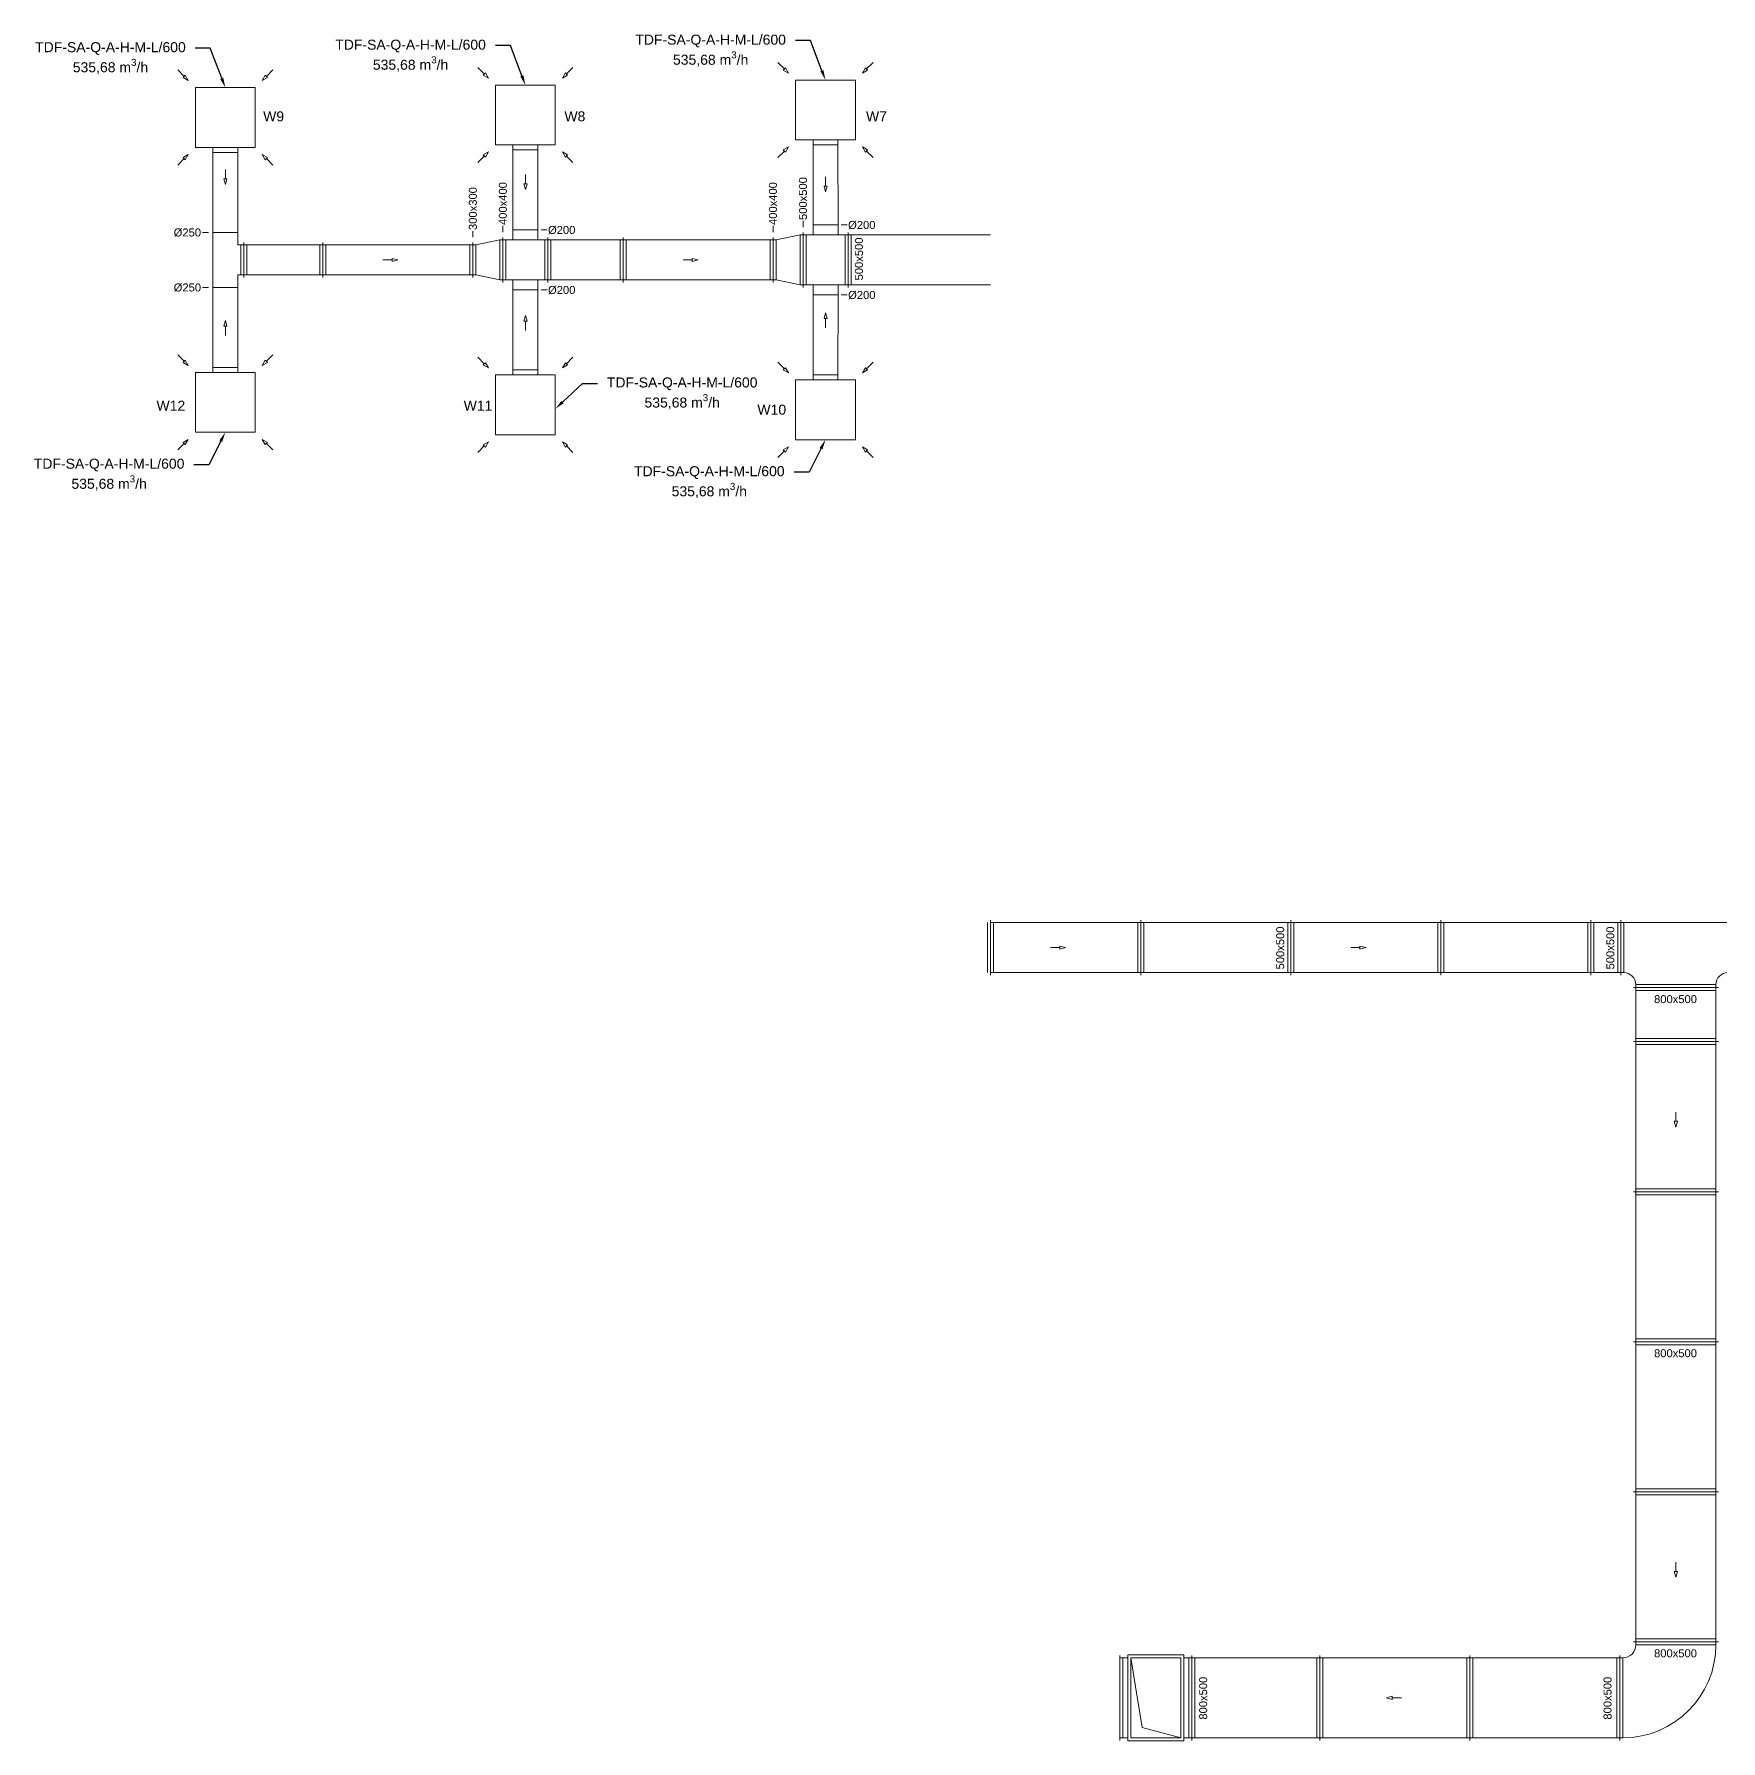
# Model space of a CAD drawing. Header units: millimetres. Extents: x 59762 to 60194, y -87842 to -87548.
# Drawn here: x 60019.08 to 60035.94, y -87786.68 to -87769.62 of the extents above; entities that cross this region are included whole.
import ezdxf
from ezdxf import colors
from ezdxf.entities.mleader import LeaderData, LeaderLine
from ezdxf.math import Vec2, Vec3

# ---------------------------------------------------------------- set-up
doc = ezdxf.new("R2010")
doc.units = ezdxf.units.MM
for name, color, linetype, lineweight in [('kanały', 7, 'Continuous', 20), ('nawi. strzałki', 150, 'Continuous', 20), ('wymiary', 7, 'Continuous', 13), ('wyw opis', 30, 'Continuous', 20)]:
    doc.layers.add(name, color=color, linetype=linetype, lineweight=lineweight)
doc.styles.add('styl1', font='arial.ttf', dxfattribs={"height": 0.08})
doc.linetypes.add('ZYGZAK', pattern='A,0.00254,-5.08,[131,ltypeshp.shx,S=5.08,R=0,X=-5.08,Y=0],-10.16,[131,ltypeshp.shx,S=5.08,R=180,X=5.08,Y=0],-5.08', length=20.32254)

msp = doc.modelspace()

# ---------------------------------------------------------------- linework, layer by layer
at = {"layer": 'kanały'}
for p, q in [((60027.289053, -87770.076792), (60026.691053, -87770.076792)), ((60026.691053, -87770.076792), (60026.691053, -87770.674792)), ((60027.289053, -87770.674792), (60027.289053, -87770.076792)), ((60021.289053, -87770.151792), (60020.691053, -87770.151792)), ((60020.691053, -87770.151792), (60020.691053, -87770.749792)), ((60021.289053, -87770.749792), (60021.289053, -87770.151792)), ((60024.289053, -87770.126792), (60023.691053, -87770.126792)), ((60023.691053, -87770.126792), (60023.691053, -87770.724792)), ((60024.289053, -87770.724792), (60024.289053, -87770.126792)), ((60020.691053, -87770.749792), (60021.289053, -87770.749792)), ((60020.866053, -87770.799792), (60020.866053, -87770.749792)), ((60021.114053, -87770.799792), (60021.114053, -87770.749792)), ((60023.691053, -87770.724792), (60024.289053, -87770.724792)), ((60023.866053, -87770.774792), (60023.866053, -87770.724792)), ((60024.114053, -87770.774792), (60024.114053, -87770.724792)), ((60026.691053, -87770.674792), (60027.289053, -87770.674792)), ((60026.866053, -87770.724792), (60026.866053, -87770.674792)), ((60027.114053, -87770.724792), (60026.866053, -87770.724792)), ((60027.114053, -87770.724792), (60027.114053, -87770.674792)), ((60021.114053, -87770.799792), (60020.866053, -87770.799792)), ((60024.114053, -87770.774792), (60023.866053, -87770.774792)), ((60020.866053, -87771.599792), (60020.866053, -87772.149792)), ((60021.116053, -87771.599792), (60020.866053, -87771.599792)), ((60021.116053, -87771.599792), (60021.116053, -87771.724792)), ((60021.176053, -87771.724792), (60021.116053, -87771.724792)), ((60021.176053, -87772.024792), (60021.116053, -87772.024792)), ((60021.116053, -87772.024792), (60021.116053, -87772.149792)), ((60021.116053, -87772.149792), (60020.866053, -87772.149792)), ((60021.114053, -87772.949792), (60020.866053, -87772.949792)), ((60020.866053, -87772.949792), (60020.866053, -87772.999792)), ((60021.114053, -87772.949792), (60021.114053, -87772.999792)), ((60024.114053, -87772.974792), (60023.866053, -87772.974792)), ((60023.866053, -87772.974792), (60023.866053, -87773.024792)), ((60024.114053, -87772.974792), (60024.114053, -87773.024792)), ((60020.691053, -87773.597792), (60020.691053, -87772.999792)), ((60020.691053, -87772.999792), (60021.289053, -87772.999792)), ((60021.289053, -87772.999792), (60021.289053, -87773.597792)), ((60023.691053, -87773.622792), (60023.691053, -87773.024792)), ((60023.691053, -87773.024792), (60024.289053, -87773.024792)), ((60024.289053, -87773.024792), (60024.289053, -87773.622792)), ((60026.691053, -87773.672792), (60026.691053, -87773.074792)), ((60026.691053, -87773.074792), (60027.289053, -87773.074792)), ((60027.114053, -87773.024792), (60026.866053, -87773.024792)), ((60026.866053, -87773.024792), (60026.866053, -87773.074792)), ((60027.114053, -87773.024792), (60027.114053, -87773.074792)), ((60027.289053, -87773.074792), (60027.289053, -87773.672792)), ((60021.289053, -87773.597792), (60020.691053, -87773.597792)), ((60024.289053, -87773.622792), (60023.691053, -87773.622792)), ((60027.289053, -87773.672792), (60026.691053, -87773.672792)), ((60034.971053, -87778.499876), (60034.941053, -87778.499876)), ((60036.011053, -87778.499876), (60034.971053, -87778.499876)), ((60034.971053, -87778.999876), (60034.941053, -87778.999876)), ((60035.091053, -87779.119876), (60035.091053, -87779.149876)), ((60035.891053, -87779.119876), (60035.891053, -87779.149876))]:
    msp.add_line(p, q, dxfattribs=at)
at = {"layer": 'kanały', "linetype": 'ZYGZAK', "ltscale": 0.1}
for p, q in [((60026.866053, -87771.524792), (60026.866053, -87770.724792)), ((60027.116053, -87771.524792), (60027.114053, -87770.724792)), ((60020.866053, -87771.599792), (60020.866053, -87770.799792)), ((60021.116053, -87771.599792), (60021.114053, -87770.799792)), ((60023.866053, -87771.574792), (60023.866053, -87770.774792)), ((60024.116053, -87771.574792), (60024.114053, -87770.774792)), ((60020.866053, -87772.949792), (60020.866053, -87772.149792)), ((60021.114053, -87772.950328), (60021.116053, -87772.149792)), ((60023.866053, -87772.974792), (60023.866053, -87772.174792)), ((60024.114053, -87772.974792), (60024.116053, -87772.174792)), ((60026.866053, -87773.024792), (60026.866053, -87772.224792)), ((60027.114053, -87773.024792), (60027.116053, -87772.224792))]:
    msp.add_line(p, q, dxfattribs=at)
at = {"layer": 'kanały', "ltscale": 20}
for p, q in [((60024.116053, -87771.574792), (60023.866053, -87771.574792)), ((60023.866053, -87771.574792), (60023.866053, -87771.674792)), ((60024.116053, -87771.574792), (60024.116053, -87771.674792)), ((60026.766053, -87771.624792), (60026.766053, -87771.599792)), ((60026.766053, -87771.599792), (60026.766053, -87771.624792)), ((60027.116053, -87771.524792), (60026.866053, -87771.524792)), ((60026.866053, -87771.524792), (60026.866053, -87771.624792)), ((60027.116053, -87771.524792), (60027.116053, -87771.624792)), ((60027.216053, -87771.624792), (60027.216053, -87771.599792)), ((60027.216053, -87771.624792), (60027.216053, -87771.599792)), ((60021.146053, -87771.724792), (60021.146053, -87772.024792)), ((60021.176053, -87771.724792), (60021.176053, -87771.699792)), ((60021.176053, -87771.724792), (60021.176053, -87771.699792)), ((60021.966053, -87771.724792), (60021.176053, -87771.724792)), ((60021.176053, -87771.724792), (60021.176053, -87772.024792)), ((60021.176053, -87771.724792), (60021.176053, -87772.024792)), ((60021.206053, -87771.724792), (60021.206053, -87772.024792)), ((60021.936053, -87771.724792), (60021.936053, -87772.024792)), ((60021.966053, -87771.724792), (60021.966053, -87771.699792)), ((60021.966053, -87771.724792), (60021.966053, -87771.699792)), ((60023.466053, -87771.724792), (60021.966053, -87771.724792)), ((60021.966053, -87771.724792), (60021.966053, -87772.024792)), ((60021.966053, -87771.724792), (60021.966053, -87772.024792)), ((60021.996053, -87771.724792), (60021.996053, -87772.024792)), ((60023.436053, -87771.724792), (60023.436053, -87772.024792)), ((60023.466053, -87771.699792), (60023.466053, -87771.724792)), ((60023.466053, -87771.724792), (60023.466053, -87771.699792)), ((60023.466053, -87772.024792), (60023.466053, -87771.724792)), ((60023.496053, -87771.724792), (60023.466053, -87771.724792)), ((60023.466053, -87771.724792), (60023.466053, -87772.024792)), ((60023.736053, -87771.674792), (60023.496053, -87771.724792)), ((60023.496053, -87772.024792), (60023.496053, -87771.724792)), ((60023.736053, -87772.074792), (60023.736053, -87771.674792)), ((60023.736053, -87771.674792), (60023.766053, -87771.674792)), ((60023.766053, -87771.674792), (60023.766053, -87771.649792)), ((60023.766053, -87771.649792), (60023.766053, -87771.674792)), ((60023.766053, -87771.674792), (60023.766053, -87772.074792)), ((60024.216053, -87771.674792), (60023.766053, -87771.674792)), ((60023.766053, -87772.074792), (60023.766053, -87771.674792)), ((60023.796053, -87771.674792), (60023.796053, -87772.074792)), ((60024.186053, -87771.674792), (60024.186053, -87772.074792)), ((60024.216053, -87771.674792), (60024.216053, -87771.649792)), ((60024.216053, -87771.674792), (60024.216053, -87771.649792)), ((60024.216053, -87771.674792), (60024.216053, -87772.074792)), ((60024.966053, -87771.674792), (60024.216053, -87771.674792)), ((60024.216053, -87771.674792), (60024.216053, -87772.074792)), ((60024.246053, -87771.674792), (60024.246053, -87772.074792)), ((60024.936053, -87771.674792), (60024.936053, -87772.074792)), ((60024.966053, -87771.674792), (60024.966053, -87771.649792)), ((60024.966053, -87771.674792), (60024.966053, -87771.649792)), ((60026.466053, -87771.674792), (60024.966053, -87771.674792)), ((60024.966053, -87771.674792), (60024.966053, -87772.074792)), ((60024.966053, -87771.674792), (60024.966053, -87772.074792)), ((60024.996053, -87771.674792), (60024.996053, -87772.074792)), ((60026.436053, -87771.674792), (60026.436053, -87772.074792)), ((60026.466053, -87771.649792), (60026.466053, -87771.674792)), ((60026.466053, -87771.674792), (60026.466053, -87771.649792)), ((60026.466053, -87772.074792), (60026.466053, -87771.674792)), ((60026.496053, -87771.674792), (60026.466053, -87771.674792)), ((60026.466053, -87771.674792), (60026.466053, -87772.074792)), ((60026.736053, -87771.624792), (60026.496053, -87771.674792)), ((60026.496053, -87772.074792), (60026.496053, -87771.674792)), ((60026.736053, -87772.124792), (60026.736053, -87771.624792)), ((60026.736053, -87771.624792), (60026.766053, -87771.624792)), ((60026.766053, -87771.624792), (60026.766053, -87772.124792)), ((60027.216053, -87771.624792), (60026.766053, -87771.624792)), ((60026.766053, -87772.124792), (60026.766053, -87771.624792)), ((60026.796053, -87771.624792), (60026.796053, -87772.124792)), ((60027.186053, -87771.624792), (60027.186053, -87772.124792)), ((60027.216053, -87771.624792), (60027.216053, -87772.124792)), ((60028.641053, -87771.624792), (60027.216053, -87771.624792)), ((60027.216053, -87771.624792), (60027.216053, -87772.124792)), ((60027.246053, -87771.624792), (60027.246053, -87772.124792)), ((60021.966053, -87772.024792), (60021.176053, -87772.024792)), ((60021.176053, -87772.049792), (60021.176053, -87772.024792)), ((60021.176053, -87772.049792), (60021.176053, -87772.024792)), ((60023.466053, -87772.024792), (60021.966053, -87772.024792)), ((60021.966053, -87772.049792), (60021.966053, -87772.024792)), ((60021.966053, -87772.049792), (60021.966053, -87772.024792)), ((60023.466053, -87772.024792), (60023.466053, -87772.049792)), ((60023.496053, -87772.024792), (60023.466053, -87772.024792)), ((60023.466053, -87772.049792), (60023.466053, -87772.024792)), ((60023.736053, -87772.074792), (60023.496053, -87772.024792)), ((60023.736053, -87772.074792), (60023.766053, -87772.074792)), ((60023.766053, -87772.099792), (60023.766053, -87772.074792)), ((60024.216053, -87772.074792), (60023.766053, -87772.074792)), ((60023.766053, -87772.074792), (60023.766053, -87772.099792)), ((60023.866053, -87772.174792), (60023.866053, -87772.074792)), ((60024.116053, -87772.174792), (60024.116053, -87772.074792)), ((60024.216053, -87772.099792), (60024.216053, -87772.074792)), ((60024.966053, -87772.074792), (60024.216053, -87772.074792)), ((60024.216053, -87772.099792), (60024.216053, -87772.074792)), ((60026.466053, -87772.074792), (60024.966053, -87772.074792)), ((60024.966053, -87772.099792), (60024.966053, -87772.074792)), ((60024.966053, -87772.099792), (60024.966053, -87772.074792)), ((60026.466053, -87772.074792), (60026.466053, -87772.099792)), ((60026.496053, -87772.074792), (60026.466053, -87772.074792)), ((60026.466053, -87772.099792), (60026.466053, -87772.074792)), ((60026.736053, -87772.124792), (60026.496053, -87772.074792)), ((60026.736053, -87772.124792), (60026.766053, -87772.124792)), ((60026.766053, -87772.149792), (60026.766053, -87772.124792)), ((60027.216053, -87772.124792), (60026.766053, -87772.124792)), ((60026.766053, -87772.124792), (60026.766053, -87772.149792)), ((60026.866053, -87772.224792), (60026.866053, -87772.124792)), ((60027.116053, -87772.224792), (60027.116053, -87772.124792)), ((60027.216053, -87772.149792), (60027.216053, -87772.124792)), ((60028.641053, -87772.124792), (60027.216053, -87772.124792)), ((60027.216053, -87772.149792), (60027.216053, -87772.124792)), ((60024.116053, -87772.174792), (60023.866053, -87772.174792)), ((60027.116053, -87772.224792), (60026.866053, -87772.224792)), ((60028.611053, -87778.499876), (60028.611053, -87778.999876)), ((60028.641053, -87778.499876), (60028.641053, -87778.474876)), ((60028.641053, -87778.499876), (60028.641053, -87778.474876)), ((60030.141053, -87778.499876), (60028.641053, -87778.499876)), ((60028.641053, -87778.499876), (60028.641053, -87778.999876)), ((60028.641053, -87778.499876), (60028.641053, -87778.999876)), ((60028.671053, -87778.499876), (60028.671053, -87778.999876)), ((60030.111053, -87778.499876), (60030.111053, -87778.999876)), ((60030.141053, -87778.499876), (60030.141053, -87778.474876)), ((60030.141053, -87778.499876), (60030.141053, -87778.474876)), ((60031.641053, -87778.499876), (60030.141053, -87778.499876)), ((60030.141053, -87778.499876), (60030.141053, -87778.999876)), ((60030.141053, -87778.499876), (60030.141053, -87778.999876)), ((60030.171053, -87778.499876), (60030.171053, -87778.999876)), ((60031.611053, -87778.499876), (60031.611053, -87778.999876)), ((60031.641053, -87778.499876), (60031.641053, -87778.474876)), ((60031.641053, -87778.499876), (60031.641053, -87778.474876)), ((60033.141053, -87778.499876), (60031.641053, -87778.499876)), ((60031.641053, -87778.499876), (60031.641053, -87778.999876)), ((60031.641053, -87778.499876), (60031.641053, -87778.999876)), ((60031.671053, -87778.499876), (60031.671053, -87778.999876)), ((60033.111053, -87778.499876), (60033.111053, -87778.999876)), ((60033.141053, -87778.499876), (60033.141053, -87778.474876)), ((60033.141053, -87778.499876), (60033.141053, -87778.474876)), ((60034.641053, -87778.499876), (60033.141053, -87778.499876)), ((60033.141053, -87778.499876), (60033.141053, -87778.999876)), ((60033.141053, -87778.499876), (60033.141053, -87778.999876)), ((60033.171053, -87778.499876), (60033.171053, -87778.999876)), ((60034.611053, -87778.499876), (60034.611053, -87778.999876)), ((60034.641053, -87778.474876), (60034.641053, -87778.499876)), ((60034.641053, -87778.499876), (60034.641053, -87778.474876)), ((60034.641053, -87778.993839), (60034.641053, -87778.499876)), ((60034.671053, -87778.499876), (60034.641053, -87778.499876)), ((60034.641053, -87778.499876), (60034.641053, -87778.999876)), ((60034.671053, -87778.999876), (60034.671053, -87778.499876)), ((60034.911053, -87778.499876), (60034.671053, -87778.499876)), ((60034.911053, -87778.999876), (60034.911053, -87778.499876)), ((60034.911053, -87778.499876), (60034.941053, -87778.499876)), ((60034.941053, -87778.474876), (60034.941053, -87778.499876)), ((60034.941053, -87778.474876), (60034.941053, -87778.499876)), ((60034.941053, -87778.999876), (60034.941053, -87778.499876)), ((60034.941053, -87778.999876), (60034.941053, -87778.499876)), ((60034.971053, -87778.999876), (60034.971053, -87778.499876)), ((60030.141053, -87778.999876), (60028.641053, -87778.999876)), ((60028.641053, -87779.024876), (60028.641053, -87778.999876)), ((60028.641053, -87779.024876), (60028.641053, -87778.999876)), ((60031.641053, -87778.999876), (60030.141053, -87778.999876)), ((60030.141053, -87779.024876), (60030.141053, -87778.999876)), ((60030.141053, -87779.024876), (60030.141053, -87778.999876)), ((60033.141053, -87778.999876), (60031.641053, -87778.999876)), ((60031.641053, -87779.024876), (60031.641053, -87778.999876)), ((60031.641053, -87779.024876), (60031.641053, -87778.999876)), ((60034.641053, -87778.999876), (60033.141053, -87778.999876)), ((60033.141053, -87779.024876), (60033.141053, -87778.999876)), ((60033.141053, -87779.024876), (60033.141053, -87778.999876)), ((60034.641053, -87778.993839), (60034.641053, -87779.024876)), ((60034.671053, -87778.999876), (60034.641053, -87778.999876)), ((60034.641053, -87779.024876), (60034.641053, -87778.999876)), ((60034.911053, -87778.999876), (60034.671053, -87778.999876)), ((60034.911053, -87778.999876), (60034.941053, -87778.999876)), ((60034.941053, -87778.999876), (60034.941053, -87779.024876)), ((60034.941053, -87778.999876), (60034.941053, -87779.024876)), ((60035.891053, -87779.119876), (60035.091053, -87779.119876)), ((60035.066053, -87779.149876), (60035.091053, -87779.149876)), ((60035.066053, -87779.149876), (60035.091053, -87779.149876)), ((60035.091053, -87779.149876), (60035.091053, -87779.689876)), ((60035.891053, -87779.149876), (60035.091053, -87779.149876)), ((60035.891053, -87779.149876), (60035.091053, -87779.149876)), ((60035.891053, -87779.179876), (60035.091053, -87779.179876)), ((60035.891053, -87779.149876), (60035.891053, -87779.689876)), ((60035.891053, -87779.149876), (60035.916053, -87779.149876)), ((60035.891053, -87779.149876), (60035.916053, -87779.149876)), ((60035.066053, -87779.689876), (60035.091053, -87779.689876)), ((60035.066053, -87779.689876), (60035.091053, -87779.689876)), ((60035.891053, -87779.659876), (60035.091053, -87779.659876)), ((60035.091053, -87779.689876), (60035.091053, -87781.189876)), ((60035.891053, -87779.689876), (60035.091053, -87779.689876)), ((60035.891053, -87779.689876), (60035.091053, -87779.689876)), ((60035.891053, -87779.719876), (60035.091053, -87779.719876)), ((60035.891053, -87779.689876), (60035.891053, -87781.189876)), ((60035.891053, -87779.689876), (60035.916053, -87779.689876)), ((60035.891053, -87779.689876), (60035.916053, -87779.689876)), ((60035.891053, -87781.159876), (60035.091053, -87781.159876)), ((60035.066053, -87781.189876), (60035.091053, -87781.189876)), ((60035.066053, -87781.189876), (60035.091053, -87781.189876)), ((60035.091053, -87781.189876), (60035.091053, -87782.689876)), ((60035.891053, -87781.189876), (60035.091053, -87781.189876)), ((60035.891053, -87781.189876), (60035.091053, -87781.189876)), ((60035.891053, -87781.219876), (60035.091053, -87781.219876)), ((60035.891053, -87781.189876), (60035.891053, -87782.689876)), ((60035.891053, -87781.189876), (60035.916053, -87781.189876)), ((60035.891053, -87781.189876), (60035.916053, -87781.189876)), ((60035.066053, -87782.689876), (60035.091053, -87782.689876)), ((60035.066053, -87782.689876), (60035.091053, -87782.689876)), ((60035.891053, -87782.659876), (60035.091053, -87782.659876)), ((60035.091053, -87782.689876), (60035.091053, -87784.189876)), ((60035.891053, -87782.689876), (60035.091053, -87782.689876)), ((60035.891053, -87782.689876), (60035.091053, -87782.689876)), ((60035.891053, -87782.689876), (60035.891053, -87784.189876)), ((60035.891053, -87782.689876), (60035.916053, -87782.689876)), ((60035.891053, -87782.689876), (60035.916053, -87782.689876)), ((60035.891053, -87782.719876), (60035.091053, -87782.719876)), ((60035.066053, -87784.189876), (60035.091053, -87784.189876)), ((60035.066053, -87784.189876), (60035.091053, -87784.189876)), ((60035.891053, -87784.159876), (60035.091053, -87784.159876)), ((60035.091053, -87784.189876), (60035.091053, -87785.689876)), ((60035.891053, -87784.189876), (60035.091053, -87784.189876)), ((60035.891053, -87784.189876), (60035.091053, -87784.189876)), ((60035.891053, -87784.219876), (60035.091053, -87784.219876)), ((60035.891053, -87784.189876), (60035.891053, -87785.689876)), ((60035.891053, -87784.189876), (60035.916053, -87784.189876)), ((60035.891053, -87784.189876), (60035.916053, -87784.189876)), ((60035.066053, -87785.689876), (60035.091053, -87785.689876)), ((60035.066053, -87785.689876), (60035.091053, -87785.689876)), ((60035.891053, -87785.659876), (60035.091053, -87785.659876)), ((60035.891053, -87785.689876), (60035.091053, -87785.689876)), ((60035.891053, -87785.689876), (60035.091053, -87785.689876)), ((60035.091053, -87785.689876), (60035.091053, -87785.719876)), ((60035.891053, -87785.719876), (60035.091053, -87785.719876)), ((60035.891053, -87785.689876), (60035.916053, -87785.689876)), ((60035.891053, -87785.689876), (60035.916053, -87785.689876)), ((60035.891053, -87785.689876), (60035.891053, -87785.719876)), ((60029.931053, -87785.849876), (60029.931053, -87785.824876)), ((60029.931053, -87785.849876), (60029.961053, -87785.849876)), ((60029.931053, -87785.849876), (60029.931053, -87786.649876)), ((60029.961053, -87785.849876), (60029.961053, -87786.649876)), ((60029.961053, -87785.849876), (60030.011053, -87785.849876)), ((60030.571053, -87785.819876), (60030.011053, -87785.819876)), ((60030.011053, -87785.819876), (60030.011053, -87786.679876)), ((60030.041053, -87785.849876), (60030.041053, -87786.649876)), ((60030.541053, -87785.849876), (60030.041053, -87785.849876)), ((60030.154683, -87786.546348), (60030.041053, -87785.849876)), ((60030.541053, -87785.849876), (60030.541053, -87786.649876)), ((60030.571053, -87785.849876), (60030.571053, -87785.819876)), ((60030.621053, -87785.849876), (60030.571053, -87785.849876)), ((60030.571053, -87785.849876), (60030.571053, -87786.649876)), ((60030.621053, -87785.849876), (60030.621053, -87786.649876)), ((60030.651053, -87785.849876), (60030.621053, -87785.849876)), ((60030.651053, -87785.849876), (60030.651053, -87785.824876)), ((60030.651053, -87785.824876), (60030.651053, -87785.849876)), ((60030.651053, -87785.849876), (60030.651053, -87786.649876)), ((60031.931053, -87785.849876), (60030.651053, -87785.849876)), ((60030.651053, -87786.649876), (60030.651053, -87785.849876)), ((60030.681053, -87786.649876), (60030.681053, -87785.849876)), ((60031.901053, -87786.649876), (60031.901053, -87785.849876)), ((60031.931053, -87785.824876), (60031.931053, -87785.849876)), ((60031.931053, -87785.849876), (60031.931053, -87785.824876)), ((60033.431053, -87785.849876), (60031.931053, -87785.849876)), ((60031.931053, -87786.649876), (60031.931053, -87785.849876)), ((60031.931053, -87786.649876), (60031.931053, -87785.849876)), ((60031.961053, -87786.649876), (60031.961053, -87785.849876)), ((60033.401053, -87786.649876), (60033.401053, -87785.849876)), ((60033.431053, -87785.849876), (60033.431053, -87785.824876)), ((60033.431053, -87785.824876), (60033.431053, -87785.849876)), ((60033.431053, -87785.849876), (60034.931053, -87785.849876)), ((60033.431053, -87785.849876), (60033.431053, -87786.649876)), ((60033.431053, -87786.649876), (60033.431053, -87785.849876)), ((60033.461053, -87785.849876), (60033.461053, -87786.649876)), ((60034.901053, -87785.849876), (60034.901053, -87786.649876)), ((60034.931053, -87785.849876), (60034.931053, -87785.824876)), ((60034.931053, -87785.849876), (60034.931053, -87785.824876)), ((60034.931053, -87785.849876), (60034.931053, -87786.649876)), ((60034.931053, -87785.849876), (60034.931053, -87786.649876)), ((60034.931053, -87785.849876), (60034.961053, -87785.849876)), ((60034.961053, -87785.849876), (60034.961053, -87786.649876)), ((60030.541053, -87786.649876), (60030.154683, -87786.546348)), ((60029.931053, -87786.649876), (60029.961053, -87786.649876)), ((60029.931053, -87786.674876), (60029.931053, -87786.649876)), ((60030.011053, -87786.649876), (60029.961053, -87786.649876)), ((60030.011053, -87786.679876), (60030.571053, -87786.679876)), ((60030.541053, -87786.649876), (60030.041053, -87786.649876)), ((60030.571053, -87786.649876), (60030.621053, -87786.649876)), ((60030.571053, -87786.679876), (60030.571053, -87786.649876)), ((60030.651053, -87786.649876), (60030.621053, -87786.649876)), ((60030.651053, -87786.674876), (60030.651053, -87786.649876)), ((60031.931053, -87786.649876), (60030.651053, -87786.649876)), ((60030.651053, -87786.649876), (60030.651053, -87786.674876)), ((60033.431053, -87786.649876), (60031.931053, -87786.649876)), ((60031.931053, -87786.649876), (60031.931053, -87786.674876)), ((60031.931053, -87786.649876), (60031.931053, -87786.674876)), ((60033.431053, -87786.649876), (60034.931053, -87786.649876)), ((60033.431053, -87786.674876), (60033.431053, -87786.649876)), ((60033.431053, -87786.649876), (60033.431053, -87786.674876)), ((60034.931053, -87786.674876), (60034.931053, -87786.649876)), ((60034.931053, -87786.674876), (60034.931053, -87786.649876)), ((60034.961053, -87786.649876), (60034.931053, -87786.649876))]:
    msp.add_line(p, q, dxfattribs=at)
at = {"layer": 'kanały'}
for centre, radius, start, end in [((60034.971053, -87779.119876), 0.12, 0, 90), ((60036.011053, -87779.119876), 0.12, 90, 180), ((60034.961053, -87785.719876), 0.13, 270, 0)]:
    msp.add_arc(centre, radius, start, end, dxfattribs=at)
at = {"layer": 'kanały', "ltscale": 20}
msp.add_arc((60034.961053, -87785.719876), 0.93, 270, 0, dxfattribs=at)
at = {"layer": 'nawi. strzałki', "color": 7, "ltscale": 20}
for p, q in [((60026.514276, -87769.900015), (60026.579361, -87769.9651)), ((60027.46583, -87769.900015), (60027.400744, -87769.9651)), ((60020.514276, -87769.975015), (60020.579361, -87770.0401)), ((60020.568381, -87770.051081), (60020.590342, -87770.02912)), ((60020.620342, -87770.081081), (60020.568381, -87770.051081)), ((60020.620342, -87770.081081), (60020.590342, -87770.02912)), ((60021.359764, -87770.081081), (60021.389764, -87770.02912)), ((60021.359764, -87770.081081), (60021.411725, -87770.051081)), ((60021.389764, -87770.02912), (60021.411725, -87770.051081)), ((60021.46583, -87769.975015), (60021.400744, -87770.0401)), ((60023.514276, -87769.950015), (60023.579361, -87770.0151)), ((60023.568381, -87770.026081), (60023.590342, -87770.00412)), ((60023.620342, -87770.056081), (60023.568381, -87770.026081)), ((60023.620342, -87770.056081), (60023.590342, -87770.00412)), ((60024.359764, -87770.056081), (60024.389764, -87770.00412)), ((60024.359764, -87770.056081), (60024.411725, -87770.026081)), ((60024.389764, -87770.00412), (60024.411725, -87770.026081)), ((60024.46583, -87769.950015), (60024.400744, -87770.0151)), ((60026.568381, -87769.976081), (60026.590342, -87769.95412)), ((60026.620342, -87770.006081), (60026.568381, -87769.976081)), ((60026.620342, -87770.006081), (60026.590342, -87769.95412)), ((60027.359764, -87770.006081), (60027.389764, -87769.95412)), ((60027.359764, -87770.006081), (60027.411725, -87769.976081)), ((60027.389764, -87769.95412), (60027.411725, -87769.976081)), ((60026.620342, -87770.745502), (60026.568381, -87770.775502)), ((60026.620342, -87770.745502), (60026.590342, -87770.797464)), ((60027.359764, -87770.745502), (60027.389764, -87770.797464)), ((60027.359764, -87770.745502), (60027.411725, -87770.775502)), ((60020.514276, -87770.926568), (60020.579361, -87770.861483)), ((60020.620342, -87770.820502), (60020.568381, -87770.850502)), ((60020.590342, -87770.872464), (60020.568381, -87770.850502)), ((60020.620342, -87770.820502), (60020.590342, -87770.872464)), ((60021.359764, -87770.820502), (60021.389764, -87770.872464)), ((60021.359764, -87770.820502), (60021.411725, -87770.850502)), ((60021.411725, -87770.850502), (60021.389764, -87770.872464)), ((60021.46583, -87770.926568), (60021.400744, -87770.861483)), ((60023.514276, -87770.901568), (60023.579361, -87770.836483)), ((60023.620342, -87770.795502), (60023.568381, -87770.825502)), ((60023.590342, -87770.847464), (60023.568381, -87770.825502)), ((60023.620342, -87770.795502), (60023.590342, -87770.847464)), ((60024.359764, -87770.795502), (60024.389764, -87770.847464)), ((60024.359764, -87770.795502), (60024.411725, -87770.825502)), ((60024.411725, -87770.825502), (60024.389764, -87770.847464)), ((60024.46583, -87770.901568), (60024.400744, -87770.836483)), ((60026.514276, -87770.851568), (60026.579361, -87770.786483)), ((60026.590342, -87770.797464), (60026.568381, -87770.775502)), ((60027.411725, -87770.775502), (60027.389764, -87770.797464)), ((60027.46583, -87770.851568), (60027.400744, -87770.786483)), ((60020.991053, -87771.120615), (60020.975524, -87771.06266)), ((60021.006582, -87771.06266), (60020.975524, -87771.06266)), ((60020.991053, -87770.970615), (60020.991053, -87771.06266)), ((60020.991053, -87771.120615), (60021.006582, -87771.06266)), ((60023.991053, -87771.020615), (60023.991053, -87771.11266)), ((60026.991053, -87771.045615), (60026.991053, -87771.13766)), ((60023.991053, -87771.170615), (60023.975524, -87771.11266)), ((60024.006582, -87771.11266), (60023.975524, -87771.11266)), ((60023.991053, -87771.170615), (60024.006582, -87771.11266)), ((60026.991053, -87771.195615), (60026.975524, -87771.13766)), ((60027.006582, -87771.13766), (60026.975524, -87771.13766)), ((60026.991053, -87771.195615), (60027.006582, -87771.13766)), ((60022.566053, -87771.874792), (60022.658097, -87771.874792)), ((60022.716053, -87771.874792), (60022.658097, -87771.859263)), ((60022.658097, -87771.859263), (60022.658097, -87771.890321)), ((60022.716053, -87771.874792), (60022.658097, -87771.890321)), ((60025.566053, -87771.874792), (60025.658097, -87771.874792)), ((60025.716053, -87771.874792), (60025.658097, -87771.859263)), ((60025.658097, -87771.859263), (60025.658097, -87771.890321)), ((60025.716053, -87771.874792), (60025.658097, -87771.890321)), ((60023.991053, -87772.428968), (60023.975524, -87772.486924)), ((60023.991053, -87772.428968), (60024.006582, -87772.486924)), ((60026.991053, -87772.403968), (60026.975524, -87772.461924)), ((60027.006582, -87772.461924), (60026.975524, -87772.461924)), ((60026.991053, -87772.403968), (60027.006582, -87772.461924)), ((60026.991053, -87772.553968), (60026.991053, -87772.461924)), ((60020.991053, -87772.478968), (60020.975524, -87772.536924)), ((60021.006582, -87772.536924), (60020.975524, -87772.536924)), ((60020.991053, -87772.478968), (60021.006582, -87772.536924)), ((60020.991053, -87772.628968), (60020.991053, -87772.536924)), ((60024.006582, -87772.486924), (60023.975524, -87772.486924)), ((60023.991053, -87772.578968), (60023.991053, -87772.486924)), ((60020.514276, -87772.823015), (60020.579361, -87772.8881)), ((60020.590342, -87772.87712), (60020.568381, -87772.899081)), ((60020.620342, -87772.929081), (60020.568381, -87772.899081)), ((60020.620342, -87772.929081), (60020.590342, -87772.87712)), ((60021.359764, -87772.929081), (60021.389764, -87772.87712)), ((60021.359764, -87772.929081), (60021.411725, -87772.899081)), ((60021.411725, -87772.899081), (60021.389764, -87772.87712)), ((60021.46583, -87772.823015), (60021.400744, -87772.8881)), ((60023.514276, -87772.848015), (60023.579361, -87772.9131)), ((60023.590342, -87772.90212), (60023.568381, -87772.924081)), ((60023.620342, -87772.954081), (60023.568381, -87772.924081)), ((60023.620342, -87772.954081), (60023.590342, -87772.90212)), ((60024.359764, -87772.954081), (60024.389764, -87772.90212)), ((60024.359764, -87772.954081), (60024.411725, -87772.924081)), ((60024.411725, -87772.924081), (60024.389764, -87772.90212)), ((60024.46583, -87772.848015), (60024.400744, -87772.9131)), ((60026.514276, -87772.898015), (60026.579361, -87772.9631)), ((60026.590342, -87772.95212), (60026.568381, -87772.974081)), ((60026.620342, -87773.004081), (60026.568381, -87772.974081)), ((60026.620342, -87773.004081), (60026.590342, -87772.95212)), ((60027.359764, -87773.004081), (60027.389764, -87772.95212)), ((60027.359764, -87773.004081), (60027.411725, -87772.974081)), ((60027.411725, -87772.974081), (60027.389764, -87772.95212)), ((60027.46583, -87772.898015), (60027.400744, -87772.9631)), ((60020.514276, -87773.774568), (60020.579361, -87773.709483)), ((60020.620342, -87773.668502), (60020.568381, -87773.698502)), ((60020.568381, -87773.698502), (60020.590342, -87773.720464)), ((60020.620342, -87773.668502), (60020.590342, -87773.720464)), ((60021.359764, -87773.668502), (60021.411725, -87773.698502)), ((60021.359764, -87773.668502), (60021.389764, -87773.720464)), ((60021.389764, -87773.720464), (60021.411725, -87773.698502)), ((60021.46583, -87773.774568), (60021.400744, -87773.709483)), ((60023.514276, -87773.799568), (60023.579361, -87773.734483)), ((60023.620342, -87773.693502), (60023.568381, -87773.723502)), ((60023.568381, -87773.723502), (60023.590342, -87773.745464)), ((60023.620342, -87773.693502), (60023.590342, -87773.745464)), ((60024.359764, -87773.693502), (60024.411725, -87773.723502)), ((60024.359764, -87773.693502), (60024.389764, -87773.745464)), ((60024.389764, -87773.745464), (60024.411725, -87773.723502)), ((60024.46583, -87773.799568), (60024.400744, -87773.734483)), ((60026.514276, -87773.849568), (60026.579361, -87773.784483)), ((60026.620342, -87773.743502), (60026.568381, -87773.773502)), ((60026.568381, -87773.773502), (60026.590342, -87773.795464)), ((60026.620342, -87773.743502), (60026.590342, -87773.795464)), ((60027.359764, -87773.743502), (60027.411725, -87773.773502)), ((60027.359764, -87773.743502), (60027.389764, -87773.795464)), ((60027.389764, -87773.795464), (60027.411725, -87773.773502)), ((60027.46583, -87773.849568), (60027.400744, -87773.784483)), ((60029.241053, -87778.749876), (60029.333097, -87778.749876)), ((60029.391053, -87778.749876), (60029.333097, -87778.734347)), ((60029.333097, -87778.734347), (60029.333097, -87778.765405)), ((60029.391053, -87778.749876), (60029.333097, -87778.765405)), ((60032.241053, -87778.749876), (60032.333097, -87778.749876)), ((60032.391053, -87778.749876), (60032.333097, -87778.734347)), ((60032.333097, -87778.734347), (60032.333097, -87778.765405)), ((60032.391053, -87778.749876), (60032.333097, -87778.765405)), ((60035.491053, -87780.543854), (60035.475524, -87780.485898)), ((60035.506582, -87780.485898), (60035.475524, -87780.485898)), ((60035.491053, -87780.393854), (60035.491053, -87780.485898)), ((60035.491053, -87780.543854), (60035.506582, -87780.485898)), ((60035.491053, -87784.893854), (60035.491053, -87784.985898)), ((60035.491053, -87785.043854), (60035.475524, -87784.985898)), ((60035.506582, -87784.985898), (60035.475524, -87784.985898)), ((60035.491053, -87785.043854), (60035.506582, -87784.985898)), ((60032.598097, -87786.249876), (60032.656053, -87786.234347)), ((60032.598097, -87786.249876), (60032.656053, -87786.265405)), ((60032.656053, -87786.265405), (60032.656053, -87786.234347)), ((60032.748097, -87786.249876), (60032.656053, -87786.249876))]:
    msp.add_line(p, q, dxfattribs=at)
at = {"layer": 'wymiary', "color": 7}
for p, q in [((60020.822244, -87771.599792), (60020.761888, -87771.599792)), ((60023.466053, -87771.585564), (60023.466053, -87771.645919)), ((60023.766053, -87771.535564), (60023.766053, -87771.595919)), ((60024.206764, -87771.574792), (60024.146408, -87771.574792)), ((60026.466053, -87771.535564), (60026.466053, -87771.595919)), ((60026.766053, -87771.485564), (60026.766053, -87771.545919)), ((60027.206764, -87771.524792), (60027.146408, -87771.524792)), ((60020.822244, -87772.149792), (60020.761888, -87772.149792)), ((60024.206764, -87772.174792), (60024.146408, -87772.174792)), ((60027.206764, -87772.224792), (60027.146408, -87772.224792))]:
    msp.add_line(p, q, dxfattribs=at)

# ---------------------------------------------------------------- texts
at = {"layer": 'wymiary', "color": 7, "ltscale": 20, "char_height": 0.08, "attachment_point": 7, "rotation": 90, "style": 'styl1'}
for s, insert in [('400x400', (60023.805766, -87771.525738)), ('400x400', (60026.505766, -87771.525738)), ('500x500', (60026.805766, -87771.475738)), ('300x300', (60023.505766, -87771.575738))]:
    msp.add_mtext_dynamic_manual_height_columns(s, width=0.44264358, gutter_width=1, heights=[0], dxfattribs=dict(at, insert=insert))
at = {"layer": 'wymiary', "color": 7, "ltscale": 20, "char_height": 0.08, "attachment_point": 1, "style": 'styl1'}
for s, insert in [('%%C250', (60020.474254, -87771.560079)), ('%%C200', (60024.21659, -87771.535079)), ('%%C200', (60027.21659, -87771.485079)), ('%%C250', (60020.474254, -87772.110079)), ('%%C200', (60024.21659, -87772.135079)), ('%%C200', (60027.21659, -87772.185079))]:
    msp.add_mtext_dynamic_manual_height_columns(s, width=0.44264358, gutter_width=1, heights=[0], dxfattribs=dict(at, insert=insert))
at = {"layer": 'wymiary', "ltscale": 20, "char_height": 0.08, "attachment_point": 1, "rotation": 90, "style": 'styl1'}
for s, insert in [('500x500', (60027.284155, -87772.079566)), ('500x500', (60031.49576, -87778.967651)), ('500x500', (60034.79576, -87778.967651)), ('800x500', (60030.72576, -87786.467651)), ('800x500', (60034.768117, -87786.467651))]:
    msp.add_mtext_dynamic_manual_height_columns(s, width=0.44264358, gutter_width=1, heights=[0], dxfattribs=dict(at, insert=insert))
at = {"layer": 'wymiary', "ltscale": 20, "char_height": 0.08, "attachment_point": 1, "style": 'styl1'}
for insert in [(60035.273278, -87779.224583), (60035.273278, -87782.764583), (60035.273278, -87785.764583)]:
    msp.add_mtext_dynamic_manual_height_columns('800x500', width=0.44264358, gutter_width=1, heights=[0], dxfattribs=dict(at, insert=insert))
at = {"layer": 'wyw opis', "color": 7, "ltscale": 20, "char_height": 0.1, "attachment_point": 1, "style": 'styl1'}
for s, insert in [('W9', (60021.368612, -87770.389413)), ('W8', (60024.380344, -87770.389413)), ('W7', (60027.395245, -87770.389413)), ('W12', (60020.302395, -87773.281705)), ('W11', (60023.373304, -87773.281705)), ('W10', (60026.309289, -87773.321394))]:
    msp.add_mtext_dynamic_manual_height_columns(s, width=0.2, gutter_width=1, heights=[0], dxfattribs=dict(at, insert=insert))

# ---------------------------------------------------------------- leaders
at = {"layer": 'wyw opis', "color": 7, "ltscale": 20}
ml = msp.add_multileader_mtext('Standard', dxfattribs=at)
ml.set_content('\\A1;TDF-SA-Q-A-H-M-L/600\\P535,68 m{\\H0.7x;\\S3^ ;}/h', color=7, style='styl1')
ml.set_leader_properties()
ml.build(insert=Vec2(0, 0))
ml.multileader.update_dxf_attribs({"dogleg_length": 0.3, "arrow_head_size": 0.1})
ctx = ml.context
ctx.base_point, ctx.char_height, ctx.arrow_head_size, ctx.landing_gap_size, ctx.plane_origin = Vec3(60018.994282, -87769.757676), 0.1, 0.1, 0.1, Vec3(60020.741053, -87770.400792)
ctx.text_align_type = 1
notes = []
notes.append((ctx, [(0, (1, 1, 0), (60020.840053, -87769.757676), (-1, 0), 0.15, [(0, [(60020.990053, -87770.151792)], 0, [])])]))
ctx.mtext.insert, ctx.mtext.alignment, ctx.mtext.flow_direction = Vec3(60019.842168, -87769.697785), 2, 5
ml = msp.add_multileader_mtext('Standard', dxfattribs=at)
ml.set_content('\\A1;TDF-SA-Q-A-H-M-L/600\\P535,68 m{\\H0.7x;\\S3^ ;}/h', color=7, style='styl1')
ml.set_leader_properties()
ml.build(insert=Vec2(0, 0))
ml.multileader.update_dxf_attribs({"dogleg_length": 0.3, "arrow_head_size": 0.1})
ctx = ml.context
ctx.base_point, ctx.char_height, ctx.arrow_head_size, ctx.landing_gap_size, ctx.plane_origin = Vec3(60021.994282, -87769.732676), 0.1, 0.1, 0.1, Vec3(60023.741053, -87770.375792)
ctx.text_align_type = 1
notes.append((ctx, [(0, (1, 1, 0), (60023.840053, -87769.732676), (-1, 0), 0.15, [(0, [(60023.990053, -87770.126792)], 0, [])])]))
ctx.mtext.insert, ctx.mtext.alignment, ctx.mtext.flow_direction = Vec3(60022.842168, -87769.672785), 2, 5
ml = msp.add_multileader_mtext('Standard', dxfattribs=at)
ml.set_content('\\A1;TDF-SA-Q-A-H-M-L/600\\P535,68 m{\\H0.7x;\\S3^ ;}/h', color=7, style='styl1')
ml.set_leader_properties()
ml.build(insert=Vec2(0, 0))
ml.multileader.update_dxf_attribs({"dogleg_length": 0.3, "arrow_head_size": 0.1})
ctx = ml.context
ctx.base_point, ctx.char_height, ctx.arrow_head_size, ctx.landing_gap_size, ctx.plane_origin = Vec3(60024.994282, -87769.682676), 0.1, 0.1, 0.1, Vec3(60026.741053, -87770.325792)
ctx.text_align_type = 1
notes.append((ctx, [(0, (1, 1, 0), (60026.840053, -87769.682676), (-1, 0), 0.15, [(0, [(60026.990053, -87770.076792)], 0, [])])]))
ctx.mtext.insert, ctx.mtext.alignment, ctx.mtext.flow_direction = Vec3(60025.842168, -87769.622785), 2, 5
ml = msp.add_multileader_mtext('Standard', dxfattribs=at)
ml.set_content('\\A1;TDF-SA-Q-A-H-M-L/600\\P535,68 m{\\H0.7x;\\S3^ ;}/h', color=7, style='styl1')
ml.set_leader_properties()
ml.build(insert=Vec2(0, 0))
ml.multileader.update_dxf_attribs({"dogleg_length": 0.3, "arrow_head_size": 0.1})
ctx = ml.context
ctx.base_point, ctx.char_height, ctx.arrow_head_size, ctx.landing_gap_size, ctx.plane_origin = Vec3(60024.70965, -87773.109626), 0.1, 0.1, 0.1, Vec3(60023.760199, -87773.869215)
ctx.text_align_type = 1
notes.append((ctx, [(1, (1, 1, 0), (60024.55965, -87773.109626), (1, 0), 0.15, [(0, [(60024.289053, -87773.363528)], 0, [])])]))
ctx.mtext.insert, ctx.mtext.alignment, ctx.mtext.flow_direction = Vec3(60025.557536, -87773.049736), 2, 5
ml = msp.add_multileader_mtext('Standard', dxfattribs=at)
ml.set_content('\\A1;TDF-SA-Q-A-H-M-L/600\\P535,68 m{\\H0.7x;\\S3^ ;}/h', color=7, style='styl1')
ml.set_leader_properties()
ml.build(insert=Vec2(0, 0))
ml.multileader.update_dxf_attribs({"dogleg_length": 0.3, "arrow_head_size": 0.1})
ctx = ml.context
ctx.base_point, ctx.char_height, ctx.arrow_head_size, ctx.landing_gap_size, ctx.plane_origin = Vec3(60018.98094, -87773.921903), 0.1, 0.1, 0.1, Vec3(60020.760199, -87773.844215)
ctx.text_align_type = 1
notes.append((ctx, [(0, (1, 1, 0), (60020.826711, -87773.921903), (-1, 0), 0.15, [(0, [(60020.990053, -87773.597792)], 0, [])])]))
ctx.mtext.insert, ctx.mtext.alignment, ctx.mtext.flow_direction = Vec3(60019.828825, -87773.862012), 2, 5
ml = msp.add_multileader_mtext('Standard', dxfattribs=at)
ml.set_content('\\A1;TDF-SA-Q-A-H-M-L/600\\P535,68 m{\\H0.7x;\\S3^ ;}/h', color=7, style='styl1')
ml.set_leader_properties()
ml.build(insert=Vec2(0, 0))
ml.multileader.update_dxf_attribs({"dogleg_length": 0.3, "arrow_head_size": 0.1})
ctx = ml.context
ctx.base_point, ctx.char_height, ctx.arrow_head_size, ctx.landing_gap_size, ctx.plane_origin = Vec3(60024.98094, -87773.996903), 0.1, 0.1, 0.1, Vec3(60026.760199, -87773.919215)
ctx.text_align_type = 1
notes.append((ctx, [(0, (1, 1, 0), (60026.826711, -87773.996903), (-1, 0), 0.15, [(0, [(60026.990053, -87773.672792)], 0, [])])]))
ctx.mtext.insert, ctx.mtext.alignment, ctx.mtext.flow_direction = Vec3(60025.828825, -87773.937012), 2, 5
for ctx, leaders in notes:
    for number, flags, end, landing, length, lines in leaders:
        leader = LeaderData()
        leader.index, (leader.has_last_leader_line, leader.has_dogleg_vector, leader.attachment_direction) = number, flags
        leader.last_leader_point, leader.dogleg_vector, leader.dogleg_length = Vec3(end), Vec3(landing), length
        for number, points, colour, breaks in lines:
            line = LeaderLine()
            line.index, line.vertices, line.color, line.breaks = number, Vec3.list(points), colors.encode_raw_color(colour), breaks
            leader.lines.append(line)
        ctx.leaders.append(leader)

doc.saveas('drawing.dxf')
